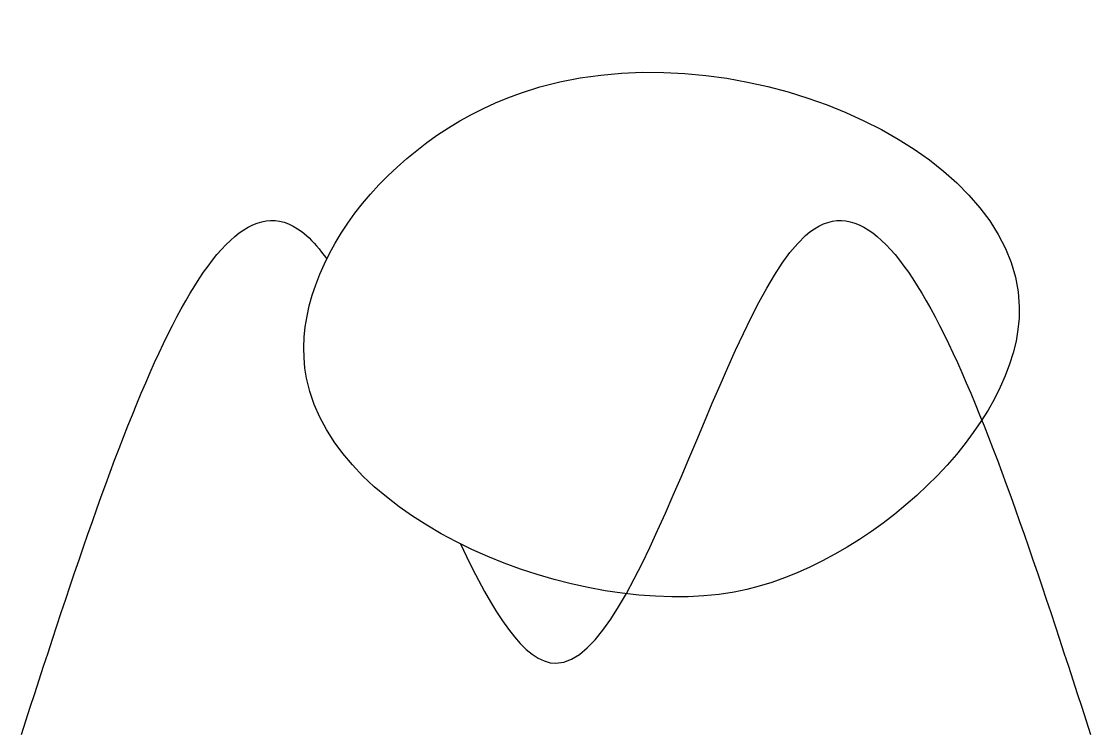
# Model space of a CAD drawing. Header units: millimetres. Extents: x 0 to 30, y 2 to 22.
import ezdxf

# ---------------------------------------------------------------- set-up
doc = ezdxf.new("R2010")
doc.units = ezdxf.units.MM
doc.layers.get('0').update_dxf_attribs({"lineweight": 25})

msp = doc.modelspace()

# ---------------------------------------------------------------- linework, layer by layer
for points, knots in [([(20, 6), (23.711, 6.671), (33.94, 15.958), (14.445, 24.292), (3.688, 10.052), (15.599, 5.205), (20, 6)], [0, 0, 0, 0, 11.313708, 26.545255, 36.545255, 49.961663, 49.961663, 49.961663, 49.961663]), ([(0, 2), (2.656, 10.199), (5.497, 18.972), (8.376, 15.613), (8.567, 15.348)], [0, 0, 0, 0, 16.124515, 17.251649, 17.251649, 17.251649, 17.251649]), ([(12.321, 7.349), (13.22, 5.436), (16.451, 0.224), (22.401, 25.463), (27.344, 10.199), (30, 2)], [24.735786, 24.735786, 24.735786, 24.735786, 30.016959, 43.909403, 60.033919, 60.033919, 60.033919, 60.033919])]:
    msp.add_open_spline(points, degree=3, knots=knots)

doc.saveas('drawing.dxf')
